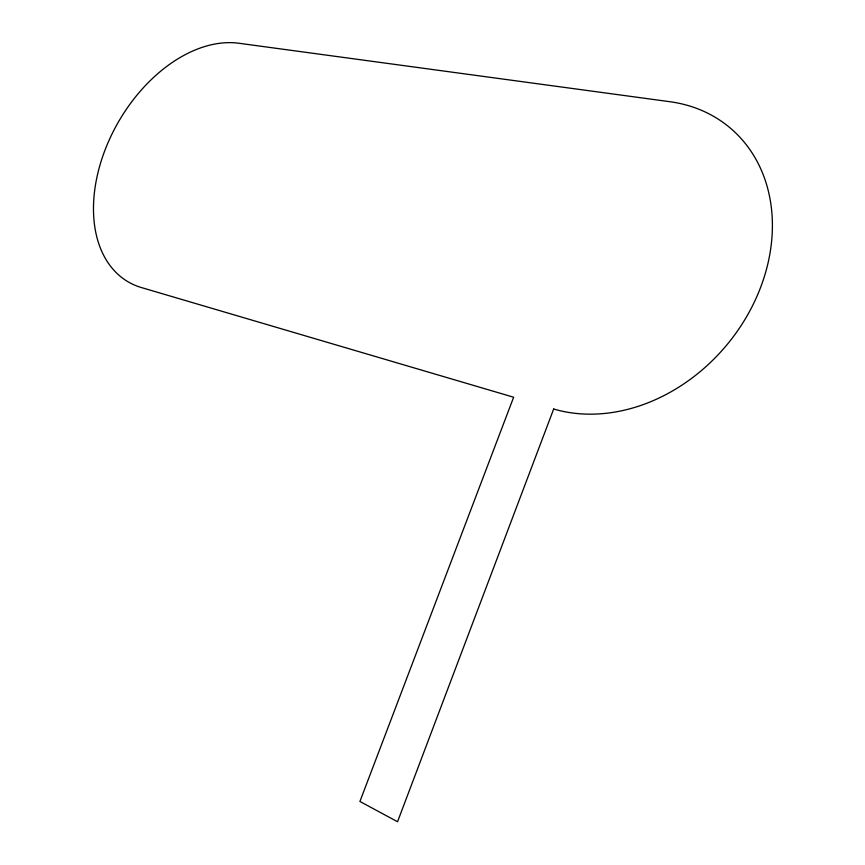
<?xml version="1.0" encoding="UTF-8"?>
<svg xmlns="http://www.w3.org/2000/svg" width="865" height="865" viewBox="0 0 865 865"><rect width="100%" height="100%" fill="white"/><g stroke="black" fill="none" stroke-linecap="round" stroke-linejoin="round"><path stroke-width="1.3" d="M553.676 409.015L397.543 821.75L359.916 801.466L513.648 397.23L141.384 287.548A133.329 88.425 -60.2 0 1 106.017 147.504A133.329 88.425 -60.2 0 1 238.902 43.25L669.921 101.713A169.237 137.308 -50 0 1 760.735 287.072A169.237 137.308 -50 0 1 553.676 409.015"/></g></svg>
